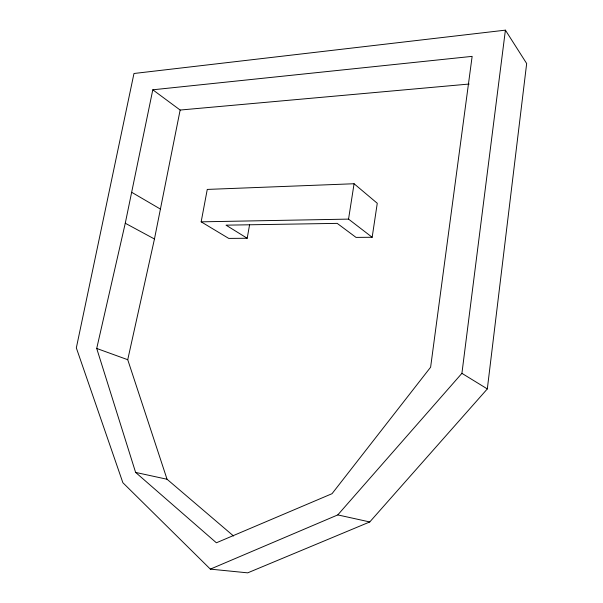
<?xml version="1.0" encoding="UTF-8"?>
<svg xmlns="http://www.w3.org/2000/svg" width="603" height="603" viewBox="0 0 603 603"><rect width="100%" height="100%" fill="white"/><g stroke="black" fill="none" stroke-linecap="round" stroke-linejoin="round"><path stroke-width="0.9" d="M487.322 388.92L526.668 63.526L505.404 30.15L133.972 73.491L76.332 347.893L122.876 482.717L210.349 569.126L247.705 572.85L369.76 521.957L487.322 388.92L461.913 373.34L505.404 30.15M247.192 238.26L226.019 225.16L337.205 223.374L356.019 237.394L372.164 237.273L377.267 203.279L354.074 183.742L207.266 189.417L201.161 221.836L228.725 238.404L247.192 238.26L249.597 224.715M372.164 237.273L348.549 219.115L354.074 183.742M233.534 535.992L167.054 479.257L127.738 359.712L154.458 238.992L180.146 110.04L152.8 89.794L125.266 223.238L96.714 348.459L135.607 472.413L216.387 542.79L332.027 493.691L430.617 367.212L472.141 56.365L152.8 89.794M210.349 569.126L337.786 514.909L461.913 373.34M180.146 110.04L469.172 84.036M201.161 221.836L348.549 219.115M135.607 472.413L167.054 479.257M337.786 514.909L369.76 521.957M96.714 348.459L127.738 359.712M125.266 223.238L154.458 238.992M131.778 192.342L160.534 209.158"/></g></svg>
